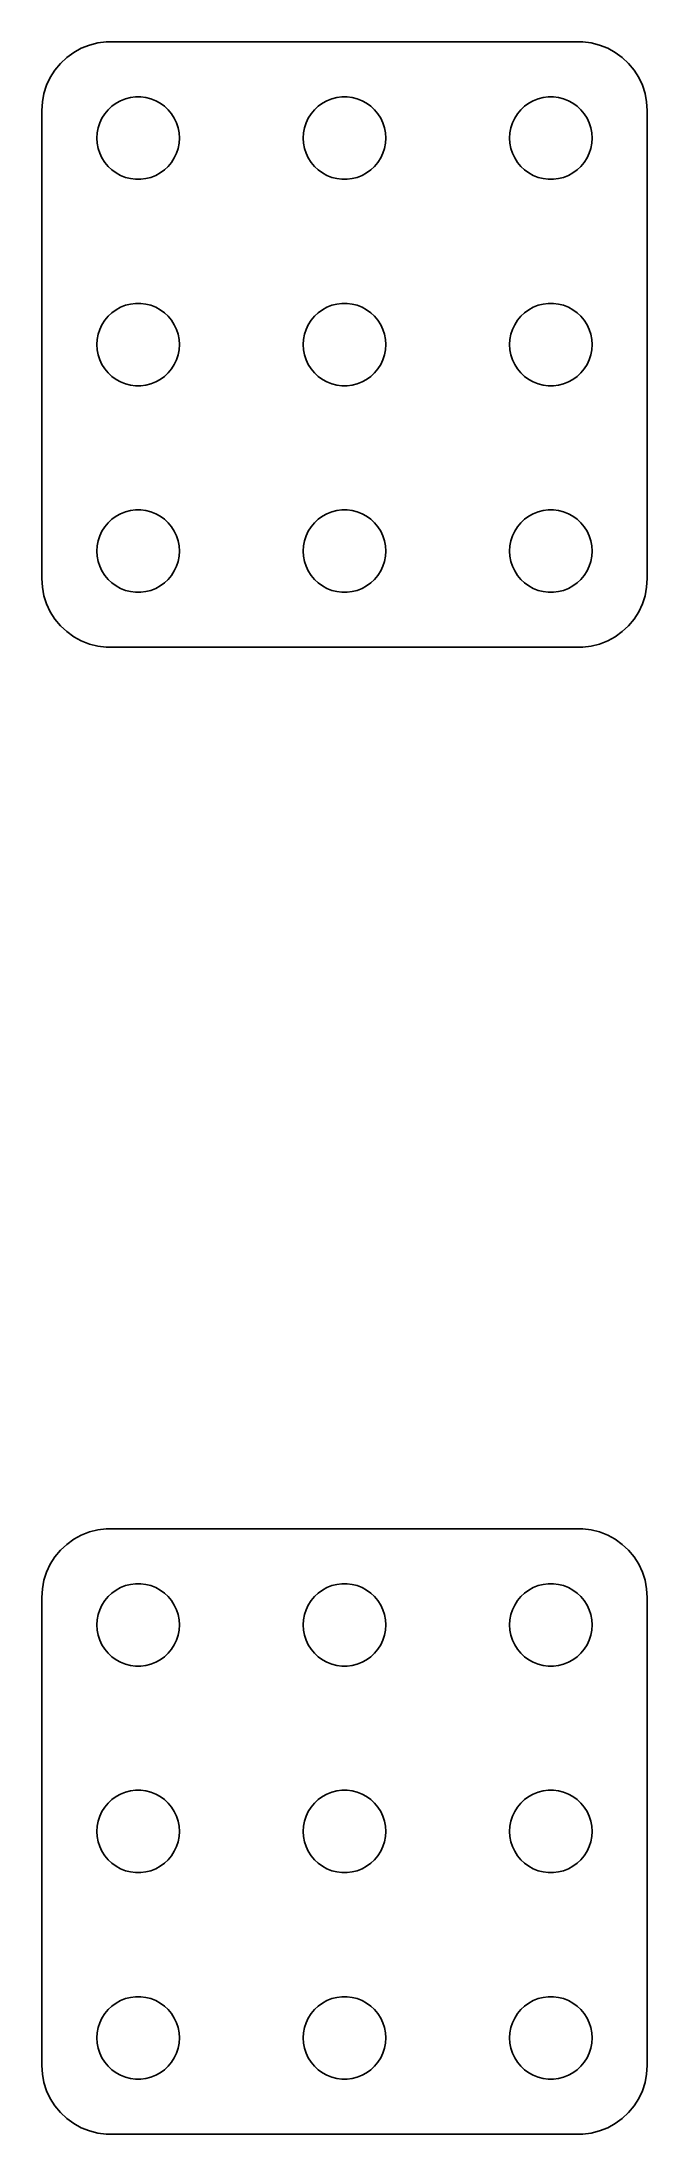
# Model space of a CAD drawing. Header units: metres. Extents: x -11 to 11, y 97 to 173.
import ezdxf

# ---------------------------------------------------------------- set-up
doc = ezdxf.new("R2010")
doc.units = ezdxf.units.M

msp = doc.modelspace()

# ---------------------------------------------------------------- linework, layer by layer
for p, q in [((-9.83955, 172.611), (-10.0936, 172.426)), ((-9.56444, 172.762), (-9.83955, 172.611)), ((-9.27254, 172.878), (-9.56444, 172.762)), ((-8.96844, 172.956), (-9.27254, 172.878)), ((-8.65697, 172.995), (-8.96844, 172.956)), ((8.65697, 172.995), (-8.65697, 172.995)), ((8.96844, 172.956), (8.65697, 172.995)), ((9.27254, 172.878), (8.96844, 172.956)), ((9.56444, 172.762), (9.27254, 172.878)), ((9.83955, 172.611), (9.56444, 172.762)), ((10.0936, 172.426), (9.83955, 172.611)), ((-10.5225, 171.969), (-10.6908, 171.704)), ((-10.3224, 172.211), (-10.5225, 171.969)), ((-10.0936, 172.426), (-10.3224, 172.211)), ((10.3224, 172.211), (10.0936, 172.426)), ((10.5225, 171.969), (10.3224, 172.211)), ((10.6908, 171.704), (10.5225, 171.969)), ((-10.9214, 171.122), (-10.9803, 170.813)), ((-10.8244, 171.42), (-10.9214, 171.122)), ((-10.6908, 171.704), (-10.8244, 171.42)), ((-7.78107, 170.973), (-7.59418, 170.997)), ((-7.59418, 170.997), (-7.40581, 170.997)), ((-7.40581, 170.997), (-7.21892, 170.973)), ((-0.281067, 170.973), (-0.094177, 170.997)), ((-0.094177, 170.997), (0.094177, 170.997)), ((0.094177, 170.997), (0.281067, 170.973)), ((7.21892, 170.973), (7.40581, 170.997)), ((7.40581, 170.997), (7.59418, 170.997)), ((7.59418, 170.997), (7.78107, 170.973)), ((10.8244, 171.42), (10.6908, 171.704)), ((10.9214, 171.122), (10.8244, 171.42)), ((10.9803, 170.813), (10.9214, 171.122)), ((-10.9803, 170.813), (-11, 170.5)), ((-11, 170.5), (-11, 153.5)), ((-8.89465, 170.052), (-8.81445, 170.223)), ((-8.81445, 170.223), (-8.71352, 170.382)), ((-8.71352, 170.382), (-8.59344, 170.527)), ((-8.59344, 170.527), (-8.45613, 170.656)), ((-8.45613, 170.656), (-8.30373, 170.766)), ((-8.30373, 170.766), (-8.13866, 170.857)), ((-8.13866, 170.857), (-7.96352, 170.927)), ((-7.96352, 170.927), (-7.78107, 170.973)), ((-7.21892, 170.973), (-7.03647, 170.927)), ((-7.03647, 170.927), (-6.86133, 170.857)), ((-6.86133, 170.857), (-6.69626, 170.766)), ((-6.69626, 170.766), (-6.54385, 170.656)), ((-6.54385, 170.656), (-6.40654, 170.527)), ((-6.40654, 170.527), (-6.28647, 170.382)), ((-6.28647, 170.382), (-6.18553, 170.223)), ((-6.18553, 170.223), (-6.10533, 170.052)), ((-1.39465, 170.052), (-1.31445, 170.223)), ((-1.31445, 170.223), (-1.21352, 170.382)), ((-1.21352, 170.382), (-1.09344, 170.527)), ((-1.09344, 170.527), (-0.956131, 170.656)), ((-0.956131, 170.656), (-0.803726, 170.766)), ((-0.803726, 170.766), (-0.638657, 170.857)), ((-0.638657, 170.857), (-0.463516, 170.927)), ((-0.463516, 170.927), (-0.281067, 170.973)), ((0.281067, 170.973), (0.463516, 170.927)), ((0.463516, 170.927), (0.638657, 170.857)), ((0.638657, 170.857), (0.803726, 170.766)), ((0.803726, 170.766), (0.956131, 170.656)), ((0.956131, 170.656), (1.09344, 170.527)), ((1.09344, 170.527), (1.21352, 170.382)), ((1.21352, 170.382), (1.31445, 170.223)), ((1.31445, 170.223), (1.39465, 170.052)), ((6.10533, 170.052), (6.18553, 170.223)), ((6.18553, 170.223), (6.28647, 170.382)), ((6.28647, 170.382), (6.40654, 170.527)), ((6.40654, 170.527), (6.54385, 170.656)), ((6.54385, 170.656), (6.69626, 170.766)), ((6.69626, 170.766), (6.86133, 170.857)), ((6.86133, 170.857), (7.03647, 170.927)), ((7.03647, 170.927), (7.21892, 170.973)), ((7.78107, 170.973), (7.96352, 170.927)), ((7.96352, 170.927), (8.13866, 170.857)), ((8.13866, 170.857), (8.30373, 170.766)), ((8.30373, 170.766), (8.45613, 170.656)), ((8.45613, 170.656), (8.59344, 170.527)), ((8.59344, 170.527), (8.71352, 170.382)), ((8.71352, 170.382), (8.81445, 170.223)), ((8.81445, 170.223), (8.89465, 170.052)), ((11, 170.5), (10.9803, 170.813)), ((11, 153.5), (11, 170.5)), ((-9, 169.5), (-8.98816, 169.688)), ((-8.98816, 169.312), (-9, 169.5)), ((-8.98816, 169.688), (-8.95287, 169.873)), ((-8.95287, 169.873), (-8.89465, 170.052)), ((-6.10533, 170.052), (-6.04712, 169.873)), ((-6.04712, 169.873), (-6.01183, 169.688)), ((-6.01183, 169.688), (-6, 169.5)), ((-6, 169.5), (-6.01183, 169.312)), ((-1.5, 169.5), (-1.48816, 169.688)), ((-1.48816, 169.312), (-1.5, 169.5)), ((-1.48816, 169.688), (-1.45287, 169.873)), ((-1.45287, 169.873), (-1.39465, 170.052)), ((1.39465, 170.052), (1.45287, 169.873)), ((1.45287, 169.873), (1.48816, 169.688)), ((1.48816, 169.688), (1.5, 169.5)), ((1.5, 169.5), (1.48816, 169.312)), ((6, 169.5), (6.01183, 169.688)), ((6.01183, 169.312), (6, 169.5)), ((6.01183, 169.688), (6.04712, 169.873)), ((6.04712, 169.873), (6.10533, 170.052)), ((8.89465, 170.052), (8.95287, 169.873)), ((8.95287, 169.873), (8.98816, 169.688)), ((8.98816, 169.688), (9, 169.5)), ((9, 169.5), (8.98816, 169.312)), ((-8.95287, 169.127), (-8.98816, 169.312)), ((-8.89465, 168.948), (-8.95287, 169.127)), ((-8.81445, 168.777), (-8.89465, 168.948)), ((-8.71352, 168.618), (-8.81445, 168.777)), ((-6.18553, 168.777), (-6.28647, 168.618)), ((-6.10533, 168.948), (-6.18553, 168.777)), ((-6.04712, 169.127), (-6.10533, 168.948)), ((-6.01183, 169.312), (-6.04712, 169.127)), ((-1.45287, 169.127), (-1.48816, 169.312)), ((-1.39465, 168.948), (-1.45287, 169.127)), ((-1.31445, 168.777), (-1.39465, 168.948)), ((-1.21352, 168.618), (-1.31445, 168.777)), ((1.31445, 168.777), (1.21352, 168.618)), ((1.39465, 168.948), (1.31445, 168.777)), ((1.45287, 169.127), (1.39465, 168.948)), ((1.48816, 169.312), (1.45287, 169.127)), ((6.04712, 169.127), (6.01183, 169.312)), ((6.10533, 168.948), (6.04712, 169.127)), ((6.18553, 168.777), (6.10533, 168.948)), ((6.28647, 168.618), (6.18553, 168.777)), ((8.81445, 168.777), (8.71352, 168.618)), ((8.89465, 168.948), (8.81445, 168.777)), ((8.95287, 169.127), (8.89465, 168.948)), ((8.98816, 169.312), (8.95287, 169.127)), ((-8.59344, 168.473), (-8.71352, 168.618)), ((-8.45613, 168.344), (-8.59344, 168.473)), ((-8.30373, 168.234), (-8.45613, 168.344)), ((-8.13866, 168.143), (-8.30373, 168.234)), ((-7.96352, 168.073), (-8.13866, 168.143)), ((-7.78107, 168.027), (-7.96352, 168.073)), ((-7.59418, 168.003), (-7.78107, 168.027)), ((-7.40581, 168.003), (-7.59418, 168.003)), ((-7.21892, 168.027), (-7.40581, 168.003)), ((-7.03647, 168.073), (-7.21892, 168.027)), ((-6.86133, 168.143), (-7.03647, 168.073)), ((-6.69626, 168.234), (-6.86133, 168.143)), ((-6.54385, 168.344), (-6.69626, 168.234)), ((-6.40654, 168.473), (-6.54385, 168.344)), ((-6.28647, 168.618), (-6.40654, 168.473)), ((-1.09344, 168.473), (-1.21352, 168.618)), ((-0.956131, 168.344), (-1.09344, 168.473)), ((-0.803726, 168.234), (-0.956131, 168.344)), ((-0.638657, 168.143), (-0.803726, 168.234)), ((-0.463516, 168.073), (-0.638657, 168.143)), ((-0.281067, 168.027), (-0.463516, 168.073)), ((-0.094177, 168.003), (-0.281067, 168.027)), ((0.094177, 168.003), (-0.094177, 168.003)), ((0.281067, 168.027), (0.094177, 168.003)), ((0.463516, 168.073), (0.281067, 168.027)), ((0.638657, 168.143), (0.463516, 168.073)), ((0.803726, 168.234), (0.638657, 168.143)), ((0.956131, 168.344), (0.803726, 168.234)), ((1.09344, 168.473), (0.956131, 168.344)), ((1.21352, 168.618), (1.09344, 168.473)), ((6.40654, 168.473), (6.28647, 168.618)), ((6.54385, 168.344), (6.40654, 168.473)), ((6.69626, 168.234), (6.54385, 168.344)), ((6.86133, 168.143), (6.69626, 168.234)), ((7.03647, 168.073), (6.86133, 168.143)), ((7.21892, 168.027), (7.03647, 168.073)), ((7.40581, 168.003), (7.21892, 168.027)), ((7.59418, 168.003), (7.40581, 168.003)), ((7.78107, 168.027), (7.59418, 168.003)), ((7.96352, 168.073), (7.78107, 168.027)), ((8.13866, 168.143), (7.96352, 168.073)), ((8.30373, 168.234), (8.13866, 168.143)), ((8.45613, 168.344), (8.30373, 168.234)), ((8.59344, 168.473), (8.45613, 168.344)), ((8.71352, 168.618), (8.59344, 168.473)), ((-8.13866, 163.357), (-7.96352, 163.427)), ((-7.96352, 163.427), (-7.78107, 163.473)), ((-7.78107, 163.473), (-7.59418, 163.497)), ((-7.59418, 163.497), (-7.40581, 163.497)), ((-7.40581, 163.497), (-7.21892, 163.473)), ((-7.21892, 163.473), (-7.03647, 163.427)), ((-7.03647, 163.427), (-6.86133, 163.357)), ((-0.638657, 163.357), (-0.463516, 163.427)), ((-0.463516, 163.427), (-0.281067, 163.473)), ((-0.281067, 163.473), (-0.094177, 163.497)), ((-0.094177, 163.497), (0.094177, 163.497)), ((0.094177, 163.497), (0.281067, 163.473)), ((0.281067, 163.473), (0.463516, 163.427)), ((0.463516, 163.427), (0.638657, 163.357)), ((6.86133, 163.357), (7.03647, 163.427)), ((7.03647, 163.427), (7.21892, 163.473)), ((7.21892, 163.473), (7.40581, 163.497)), ((7.40581, 163.497), (7.59418, 163.497)), ((7.59418, 163.497), (7.78107, 163.473)), ((7.78107, 163.473), (7.96352, 163.427)), ((7.96352, 163.427), (8.13866, 163.357)), ((-8.89465, 162.552), (-8.81445, 162.723)), ((-8.81445, 162.723), (-8.71352, 162.882)), ((-8.71352, 162.882), (-8.59344, 163.027)), ((-8.59344, 163.027), (-8.45613, 163.156)), ((-8.45613, 163.156), (-8.30373, 163.266)), ((-8.30373, 163.266), (-8.13866, 163.357)), ((-6.86133, 163.357), (-6.69626, 163.266)), ((-6.69626, 163.266), (-6.54385, 163.156)), ((-6.54385, 163.156), (-6.40654, 163.027)), ((-6.40654, 163.027), (-6.28647, 162.882)), ((-6.28647, 162.882), (-6.18553, 162.723)), ((-6.18553, 162.723), (-6.10533, 162.552)), ((-1.39465, 162.552), (-1.31445, 162.723)), ((-1.31445, 162.723), (-1.21352, 162.882)), ((-1.21352, 162.882), (-1.09344, 163.027)), ((-1.09344, 163.027), (-0.956131, 163.156)), ((-0.956131, 163.156), (-0.803726, 163.266)), ((-0.803726, 163.266), (-0.638657, 163.357)), ((0.638657, 163.357), (0.803726, 163.266)), ((0.803726, 163.266), (0.956131, 163.156)), ((0.956131, 163.156), (1.09344, 163.027)), ((1.09344, 163.027), (1.21352, 162.882)), ((1.21352, 162.882), (1.31445, 162.723)), ((1.31445, 162.723), (1.39465, 162.552)), ((6.10533, 162.552), (6.18553, 162.723)), ((6.18553, 162.723), (6.28647, 162.882)), ((6.28647, 162.882), (6.40654, 163.027)), ((6.40654, 163.027), (6.54385, 163.156)), ((6.54385, 163.156), (6.69626, 163.266)), ((6.69626, 163.266), (6.86133, 163.357)), ((8.13866, 163.357), (8.30373, 163.266)), ((8.30373, 163.266), (8.45613, 163.156)), ((8.45613, 163.156), (8.59344, 163.027)), ((8.59344, 163.027), (8.71352, 162.882)), ((8.71352, 162.882), (8.81445, 162.723)), ((8.81445, 162.723), (8.89465, 162.552)), ((-9, 162), (-8.98816, 162.188)), ((-8.98816, 161.812), (-9, 162)), ((-8.98816, 162.188), (-8.95287, 162.373)), ((-8.95287, 162.373), (-8.89465, 162.552)), ((-6.10533, 162.552), (-6.04712, 162.373)), ((-6.04712, 162.373), (-6.01183, 162.188)), ((-6.01183, 162.188), (-6, 162)), ((-6, 162), (-6.01183, 161.812)), ((-1.5, 162), (-1.48816, 162.188)), ((-1.48816, 161.812), (-1.5, 162)), ((-1.48816, 162.188), (-1.45287, 162.373)), ((-1.45287, 162.373), (-1.39465, 162.552)), ((1.39465, 162.552), (1.45287, 162.373)), ((1.45287, 162.373), (1.48816, 162.188)), ((1.48816, 162.188), (1.5, 162)), ((1.5, 162), (1.48816, 161.812)), ((6, 162), (6.01183, 162.188)), ((6.01183, 161.812), (6, 162)), ((6.01183, 162.188), (6.04712, 162.373)), ((6.04712, 162.373), (6.10533, 162.552)), ((8.89465, 162.552), (8.95287, 162.373)), ((8.95287, 162.373), (8.98816, 162.188)), ((8.98816, 162.188), (9, 162)), ((9, 162), (8.98816, 161.812)), ((-8.95287, 161.627), (-8.98816, 161.812)), ((-8.89465, 161.448), (-8.95287, 161.627)), ((-8.81445, 161.277), (-8.89465, 161.448)), ((-8.71352, 161.118), (-8.81445, 161.277)), ((-8.59344, 160.973), (-8.71352, 161.118)), ((-6.28647, 161.118), (-6.40654, 160.973)), ((-6.18553, 161.277), (-6.28647, 161.118)), ((-6.10533, 161.448), (-6.18553, 161.277)), ((-6.04712, 161.627), (-6.10533, 161.448)), ((-6.01183, 161.812), (-6.04712, 161.627)), ((-1.45287, 161.627), (-1.48816, 161.812)), ((-1.39465, 161.448), (-1.45287, 161.627)), ((-1.31445, 161.277), (-1.39465, 161.448)), ((-1.21352, 161.118), (-1.31445, 161.277)), ((-1.09344, 160.973), (-1.21352, 161.118)), ((1.21352, 161.118), (1.09344, 160.973)), ((1.31445, 161.277), (1.21352, 161.118)), ((1.39465, 161.448), (1.31445, 161.277)), ((1.45287, 161.627), (1.39465, 161.448)), ((1.48816, 161.812), (1.45287, 161.627)), ((6.04712, 161.627), (6.01183, 161.812)), ((6.10533, 161.448), (6.04712, 161.627)), ((6.18553, 161.277), (6.10533, 161.448)), ((6.28647, 161.118), (6.18553, 161.277)), ((6.40654, 160.973), (6.28647, 161.118)), ((8.71352, 161.118), (8.59344, 160.973)), ((8.81445, 161.277), (8.71352, 161.118)), ((8.89465, 161.448), (8.81445, 161.277)), ((8.95287, 161.627), (8.89465, 161.448)), ((8.98816, 161.812), (8.95287, 161.627)), ((-8.45613, 160.844), (-8.59344, 160.973)), ((-8.30373, 160.734), (-8.45613, 160.844)), ((-8.13866, 160.643), (-8.30373, 160.734)), ((-7.96352, 160.573), (-8.13866, 160.643)), ((-7.78107, 160.527), (-7.96352, 160.573)), ((-7.59418, 160.503), (-7.78107, 160.527)), ((-7.40581, 160.503), (-7.59418, 160.503)), ((-7.21892, 160.527), (-7.40581, 160.503)), ((-7.03647, 160.573), (-7.21892, 160.527)), ((-6.86133, 160.643), (-7.03647, 160.573)), ((-6.69626, 160.734), (-6.86133, 160.643)), ((-6.54385, 160.844), (-6.69626, 160.734)), ((-6.40654, 160.973), (-6.54385, 160.844)), ((-0.956131, 160.844), (-1.09344, 160.973)), ((-0.803726, 160.734), (-0.956131, 160.844)), ((-0.638657, 160.643), (-0.803726, 160.734)), ((-0.463516, 160.573), (-0.638657, 160.643)), ((-0.281067, 160.527), (-0.463516, 160.573)), ((-0.094177, 160.503), (-0.281067, 160.527)), ((0.094177, 160.503), (-0.094177, 160.503)), ((0.281067, 160.527), (0.094177, 160.503)), ((0.463516, 160.573), (0.281067, 160.527)), ((0.638657, 160.643), (0.463516, 160.573)), ((0.803726, 160.734), (0.638657, 160.643)), ((0.956131, 160.844), (0.803726, 160.734)), ((1.09344, 160.973), (0.956131, 160.844)), ((6.54385, 160.844), (6.40654, 160.973)), ((6.69626, 160.734), (6.54385, 160.844)), ((6.86133, 160.643), (6.69626, 160.734)), ((7.03647, 160.573), (6.86133, 160.643)), ((7.21892, 160.527), (7.03647, 160.573)), ((7.40581, 160.503), (7.21892, 160.527)), ((7.59418, 160.503), (7.40581, 160.503)), ((7.78107, 160.527), (7.59418, 160.503)), ((7.96352, 160.573), (7.78107, 160.527)), ((8.13866, 160.643), (7.96352, 160.573)), ((8.30373, 160.734), (8.13866, 160.643)), ((8.45613, 160.844), (8.30373, 160.734)), ((8.59344, 160.973), (8.45613, 160.844)), ((-8.30373, 155.766), (-8.13866, 155.857)), ((-8.13866, 155.857), (-7.96352, 155.927)), ((-7.96352, 155.927), (-7.78107, 155.973)), ((-7.78107, 155.973), (-7.59418, 155.997)), ((-7.59418, 155.997), (-7.40581, 155.997)), ((-7.40581, 155.997), (-7.21892, 155.973)), ((-7.21892, 155.973), (-7.03647, 155.927)), ((-7.03647, 155.927), (-6.86133, 155.857)), ((-6.86133, 155.857), (-6.69626, 155.766)), ((-0.803726, 155.766), (-0.638657, 155.857)), ((-0.638657, 155.857), (-0.463516, 155.927)), ((-0.463516, 155.927), (-0.281067, 155.973)), ((-0.281067, 155.973), (-0.094177, 155.997)), ((-0.094177, 155.997), (0.094177, 155.997)), ((0.094177, 155.997), (0.281067, 155.973)), ((0.281067, 155.973), (0.463516, 155.927)), ((0.463516, 155.927), (0.638657, 155.857)), ((0.638657, 155.857), (0.803726, 155.766)), ((6.69626, 155.766), (6.86133, 155.857)), ((6.86133, 155.857), (7.03647, 155.927)), ((7.03647, 155.927), (7.21892, 155.973)), ((7.21892, 155.973), (7.40581, 155.997)), ((7.40581, 155.997), (7.59418, 155.997)), ((7.59418, 155.997), (7.78107, 155.973)), ((7.78107, 155.973), (7.96352, 155.927)), ((7.96352, 155.927), (8.13866, 155.857)), ((8.13866, 155.857), (8.30373, 155.766)), ((-8.95287, 154.873), (-8.89465, 155.052)), ((-8.89465, 155.052), (-8.81445, 155.223)), ((-8.81445, 155.223), (-8.71352, 155.382)), ((-8.71352, 155.382), (-8.59344, 155.527)), ((-8.59344, 155.527), (-8.45613, 155.656)), ((-8.45613, 155.656), (-8.30373, 155.766)), ((-6.69626, 155.766), (-6.54385, 155.656)), ((-6.54385, 155.656), (-6.40654, 155.527)), ((-6.40654, 155.527), (-6.28647, 155.382)), ((-6.28647, 155.382), (-6.18553, 155.223)), ((-6.18553, 155.223), (-6.10533, 155.052)), ((-6.10533, 155.052), (-6.04712, 154.873)), ((-1.45287, 154.873), (-1.39465, 155.052)), ((-1.39465, 155.052), (-1.31445, 155.223)), ((-1.31445, 155.223), (-1.21352, 155.382)), ((-1.21352, 155.382), (-1.09344, 155.527)), ((-1.09344, 155.527), (-0.956131, 155.656)), ((-0.956131, 155.656), (-0.803726, 155.766)), ((0.803726, 155.766), (0.956131, 155.656)), ((0.956131, 155.656), (1.09344, 155.527)), ((1.09344, 155.527), (1.21352, 155.382)), ((1.21352, 155.382), (1.31445, 155.223)), ((1.31445, 155.223), (1.39465, 155.052)), ((1.39465, 155.052), (1.45287, 154.873)), ((6.04712, 154.873), (6.10533, 155.052)), ((6.10533, 155.052), (6.18553, 155.223)), ((6.18553, 155.223), (6.28647, 155.382)), ((6.28647, 155.382), (6.40654, 155.527)), ((6.40654, 155.527), (6.54385, 155.656)), ((6.54385, 155.656), (6.69626, 155.766)), ((8.30373, 155.766), (8.45613, 155.656)), ((8.45613, 155.656), (8.59344, 155.527)), ((8.59344, 155.527), (8.71352, 155.382)), ((8.71352, 155.382), (8.81445, 155.223)), ((8.81445, 155.223), (8.89465, 155.052)), ((8.89465, 155.052), (8.95287, 154.873)), ((-9, 154.5), (-8.98816, 154.688)), ((-8.98816, 154.312), (-9, 154.5)), ((-8.98816, 154.688), (-8.95287, 154.873)), ((-8.95287, 154.127), (-8.98816, 154.312)), ((-6.04712, 154.873), (-6.01183, 154.688)), ((-6.01183, 154.312), (-6.04712, 154.127)), ((-6.01183, 154.688), (-6, 154.5)), ((-6, 154.5), (-6.01183, 154.312)), ((-1.5, 154.5), (-1.48816, 154.688)), ((-1.48816, 154.312), (-1.5, 154.5)), ((-1.48816, 154.688), (-1.45287, 154.873)), ((-1.45287, 154.127), (-1.48816, 154.312)), ((1.45287, 154.873), (1.48816, 154.688)), ((1.48816, 154.312), (1.45287, 154.127)), ((1.48816, 154.688), (1.5, 154.5)), ((1.5, 154.5), (1.48816, 154.312)), ((6, 154.5), (6.01183, 154.688)), ((6.01183, 154.312), (6, 154.5)), ((6.01183, 154.688), (6.04712, 154.873)), ((6.04712, 154.127), (6.01183, 154.312)), ((8.95287, 154.873), (8.98816, 154.688)), ((8.98816, 154.312), (8.95287, 154.127)), ((8.98816, 154.688), (9, 154.5)), ((9, 154.5), (8.98816, 154.312)), ((-8.89465, 153.948), (-8.95287, 154.127)), ((-8.81445, 153.777), (-8.89465, 153.948)), ((-8.71352, 153.618), (-8.81445, 153.777)), ((-8.59344, 153.473), (-8.71352, 153.618)), ((-6.28647, 153.618), (-6.40654, 153.473)), ((-6.18553, 153.777), (-6.28647, 153.618)), ((-6.10533, 153.948), (-6.18553, 153.777)), ((-6.04712, 154.127), (-6.10533, 153.948)), ((-1.39465, 153.948), (-1.45287, 154.127)), ((-1.31445, 153.777), (-1.39465, 153.948)), ((-1.21352, 153.618), (-1.31445, 153.777)), ((-1.09344, 153.473), (-1.21352, 153.618)), ((1.21352, 153.618), (1.09344, 153.473)), ((1.31445, 153.777), (1.21352, 153.618)), ((1.39465, 153.948), (1.31445, 153.777)), ((1.45287, 154.127), (1.39465, 153.948)), ((6.10533, 153.948), (6.04712, 154.127)), ((6.18553, 153.777), (6.10533, 153.948)), ((6.28647, 153.618), (6.18553, 153.777)), ((6.40654, 153.473), (6.28647, 153.618)), ((8.71352, 153.618), (8.59344, 153.473)), ((8.81445, 153.777), (8.71352, 153.618)), ((8.89465, 153.948), (8.81445, 153.777)), ((8.95287, 154.127), (8.89465, 153.948)), ((-11, 153.5), (-10.9803, 153.187)), ((-10.9803, 153.187), (-10.9214, 152.878)), ((-10.9214, 152.878), (-10.8244, 152.58)), ((-8.45613, 153.344), (-8.59344, 153.473)), ((-8.30373, 153.234), (-8.45613, 153.344)), ((-8.13866, 153.143), (-8.30373, 153.234)), ((-7.96352, 153.073), (-8.13866, 153.143)), ((-7.78107, 153.027), (-7.96352, 153.073)), ((-7.59418, 153.003), (-7.78107, 153.027)), ((-7.40581, 153.003), (-7.59418, 153.003)), ((-7.21892, 153.027), (-7.40581, 153.003)), ((-7.03647, 153.073), (-7.21892, 153.027)), ((-6.86133, 153.143), (-7.03647, 153.073)), ((-6.69626, 153.234), (-6.86133, 153.143)), ((-6.54385, 153.344), (-6.69626, 153.234)), ((-6.40654, 153.473), (-6.54385, 153.344)), ((-0.956131, 153.344), (-1.09344, 153.473)), ((-0.803726, 153.234), (-0.956131, 153.344)), ((-0.638657, 153.143), (-0.803726, 153.234)), ((-0.463516, 153.073), (-0.638657, 153.143)), ((-0.281067, 153.027), (-0.463516, 153.073)), ((-0.094177, 153.003), (-0.281067, 153.027)), ((0.094177, 153.003), (-0.094177, 153.003)), ((0.281067, 153.027), (0.094177, 153.003)), ((0.463516, 153.073), (0.281067, 153.027)), ((0.638657, 153.143), (0.463516, 153.073)), ((0.803726, 153.234), (0.638657, 153.143)), ((0.956131, 153.344), (0.803726, 153.234)), ((1.09344, 153.473), (0.956131, 153.344)), ((6.54385, 153.344), (6.40654, 153.473)), ((6.69626, 153.234), (6.54385, 153.344)), ((6.86133, 153.143), (6.69626, 153.234)), ((7.03647, 153.073), (6.86133, 153.143)), ((7.21892, 153.027), (7.03647, 153.073)), ((7.40581, 153.003), (7.21892, 153.027)), ((7.59418, 153.003), (7.40581, 153.003)), ((7.78107, 153.027), (7.59418, 153.003)), ((7.96352, 153.073), (7.78107, 153.027)), ((8.13866, 153.143), (7.96352, 153.073)), ((8.30373, 153.234), (8.13866, 153.143)), ((8.45613, 153.344), (8.30373, 153.234)), ((8.59344, 153.473), (8.45613, 153.344)), ((10.8244, 152.58), (10.9214, 152.878)), ((10.9214, 152.878), (10.9803, 153.187)), ((10.9803, 153.187), (11, 153.5)), ((-10.8244, 152.58), (-10.6908, 152.296)), ((-10.6908, 152.296), (-10.5225, 152.031)), ((-10.5225, 152.031), (-10.3224, 151.789)), ((10.3224, 151.789), (10.5225, 152.031)), ((10.5225, 152.031), (10.6908, 152.296)), ((10.6908, 152.296), (10.8244, 152.58)), ((-10.3224, 151.789), (-10.0936, 151.574)), ((-10.0936, 151.574), (-9.83955, 151.389)), ((-9.83955, 151.389), (-9.56444, 151.238)), ((-9.56444, 151.238), (-9.27254, 151.122)), ((9.27254, 151.122), (9.56444, 151.238)), ((9.56444, 151.238), (9.83955, 151.389)), ((9.83955, 151.389), (10.0936, 151.574)), ((10.0936, 151.574), (10.3224, 151.789)), ((-9.27254, 151.122), (-8.96844, 151.044)), ((-8.96844, 151.044), (-8.65697, 151.005)), ((-8.65697, 151.005), (8.65697, 151.005)), ((8.65697, 151.005), (8.96844, 151.044)), ((8.96844, 151.044), (9.27254, 151.122)), ((-9.83955, 118.611), (-10.0936, 118.426)), ((-9.56444, 118.762), (-9.83955, 118.611)), ((-9.27254, 118.878), (-9.56444, 118.762)), ((-8.96844, 118.956), (-9.27254, 118.878)), ((-8.65697, 118.995), (-8.96844, 118.956)), ((8.65697, 118.995), (-8.65697, 118.995)), ((8.96844, 118.956), (8.65697, 118.995)), ((9.27254, 118.878), (8.96844, 118.956)), ((9.56444, 118.762), (9.27254, 118.878)), ((9.83955, 118.611), (9.56444, 118.762)), ((10.0936, 118.426), (9.83955, 118.611)), ((-10.5225, 117.969), (-10.6908, 117.704)), ((-10.3224, 118.211), (-10.5225, 117.969)), ((-10.0936, 118.426), (-10.3224, 118.211)), ((10.3224, 118.211), (10.0936, 118.426)), ((10.5225, 117.969), (10.3224, 118.211)), ((10.6908, 117.704), (10.5225, 117.969)), ((-10.9214, 117.122), (-10.9803, 116.813)), ((-10.8244, 117.42), (-10.9214, 117.122)), ((-10.6908, 117.704), (-10.8244, 117.42)), ((10.8244, 117.42), (10.6908, 117.704)), ((10.9214, 117.122), (10.8244, 117.42)), ((10.9803, 116.813), (10.9214, 117.122)), ((-10.9803, 116.813), (-11, 116.5)), ((-11, 116.5), (-11, 99.5)), ((-8.81445, 116.223), (-8.71352, 116.382)), ((-8.71352, 116.382), (-8.59344, 116.527)), ((-8.59344, 116.527), (-8.45613, 116.656)), ((-8.45613, 116.656), (-8.30373, 116.766)), ((-8.30373, 116.766), (-8.13866, 116.857)), ((-8.13866, 116.857), (-7.96352, 116.927)), ((-7.96352, 116.927), (-7.78107, 116.973)), ((-7.78107, 116.973), (-7.59418, 116.997)), ((-7.59418, 116.997), (-7.40581, 116.997)), ((-7.40581, 116.997), (-7.21892, 116.973)), ((-7.21892, 116.973), (-7.03647, 116.927)), ((-7.03647, 116.927), (-6.86133, 116.857)), ((-6.86133, 116.857), (-6.69626, 116.766)), ((-6.69626, 116.766), (-6.54385, 116.656)), ((-6.54385, 116.656), (-6.40654, 116.527)), ((-6.40654, 116.527), (-6.28647, 116.382)), ((-6.28647, 116.382), (-6.18553, 116.223)), ((-1.31445, 116.223), (-1.21352, 116.382)), ((-1.21352, 116.382), (-1.09344, 116.527)), ((-1.09344, 116.527), (-0.956131, 116.656)), ((-0.956131, 116.656), (-0.803726, 116.766)), ((-0.803726, 116.766), (-0.638657, 116.857)), ((-0.638657, 116.857), (-0.463516, 116.927)), ((-0.463516, 116.927), (-0.281067, 116.973)), ((-0.281067, 116.973), (-0.094177, 116.997)), ((-0.094177, 116.997), (0.094177, 116.997)), ((0.094177, 116.997), (0.281067, 116.973)), ((0.281067, 116.973), (0.463516, 116.927)), ((0.463516, 116.927), (0.638657, 116.857)), ((0.638657, 116.857), (0.803726, 116.766)), ((0.803726, 116.766), (0.956131, 116.656)), ((0.956131, 116.656), (1.09344, 116.527)), ((1.09344, 116.527), (1.21352, 116.382)), ((1.21352, 116.382), (1.31445, 116.223)), ((6.18553, 116.223), (6.28647, 116.382)), ((6.28647, 116.382), (6.40654, 116.527)), ((6.40654, 116.527), (6.54385, 116.656)), ((6.54385, 116.656), (6.69626, 116.766)), ((6.69626, 116.766), (6.86133, 116.857)), ((6.86133, 116.857), (7.03647, 116.927)), ((7.03647, 116.927), (7.21892, 116.973)), ((7.21892, 116.973), (7.40581, 116.997)), ((7.40581, 116.997), (7.59418, 116.997)), ((7.59418, 116.997), (7.78107, 116.973)), ((7.78107, 116.973), (7.96352, 116.927)), ((7.96352, 116.927), (8.13866, 116.857)), ((8.13866, 116.857), (8.30373, 116.766)), ((8.30373, 116.766), (8.45613, 116.656)), ((8.45613, 116.656), (8.59344, 116.527)), ((8.59344, 116.527), (8.71352, 116.382)), ((8.71352, 116.382), (8.81445, 116.223)), ((11, 116.5), (10.9803, 116.813)), ((11, 99.5), (11, 116.5)), ((-9, 115.5), (-8.98816, 115.688)), ((-8.98816, 115.688), (-8.95287, 115.873)), ((-8.95287, 115.873), (-8.89465, 116.052)), ((-8.89465, 116.052), (-8.81445, 116.223)), ((-6.18553, 116.223), (-6.10533, 116.052)), ((-6.10533, 116.052), (-6.04712, 115.873)), ((-6.04712, 115.873), (-6.01183, 115.688)), ((-6.01183, 115.688), (-6, 115.5)), ((-1.5, 115.5), (-1.48816, 115.688)), ((-1.48816, 115.688), (-1.45287, 115.873)), ((-1.45287, 115.873), (-1.39465, 116.052)), ((-1.39465, 116.052), (-1.31445, 116.223)), ((1.31445, 116.223), (1.39465, 116.052)), ((1.39465, 116.052), (1.45287, 115.873)), ((1.45287, 115.873), (1.48816, 115.688)), ((1.48816, 115.688), (1.5, 115.5)), ((6, 115.5), (6.01183, 115.688)), ((6.01183, 115.688), (6.04712, 115.873)), ((6.04712, 115.873), (6.10533, 116.052)), ((6.10533, 116.052), (6.18553, 116.223)), ((8.81445, 116.223), (8.89465, 116.052)), ((8.89465, 116.052), (8.95287, 115.873)), ((8.95287, 115.873), (8.98816, 115.688)), ((8.98816, 115.688), (9, 115.5)), ((-8.98816, 115.312), (-9, 115.5)), ((-8.95287, 115.127), (-8.98816, 115.312)), ((-8.89465, 114.948), (-8.95287, 115.127)), ((-8.81445, 114.777), (-8.89465, 114.948)), ((-8.71352, 114.618), (-8.81445, 114.777)), ((-6.18553, 114.777), (-6.28647, 114.618)), ((-6.10533, 114.948), (-6.18553, 114.777)), ((-6.04712, 115.127), (-6.10533, 114.948)), ((-6.01183, 115.312), (-6.04712, 115.127)), ((-6, 115.5), (-6.01183, 115.312)), ((-1.48816, 115.312), (-1.5, 115.5)), ((-1.45287, 115.127), (-1.48816, 115.312)), ((-1.39465, 114.948), (-1.45287, 115.127)), ((-1.31445, 114.777), (-1.39465, 114.948)), ((-1.21352, 114.618), (-1.31445, 114.777)), ((1.31445, 114.777), (1.21352, 114.618)), ((1.39465, 114.948), (1.31445, 114.777)), ((1.45287, 115.127), (1.39465, 114.948)), ((1.48816, 115.312), (1.45287, 115.127)), ((1.5, 115.5), (1.48816, 115.312)), ((6.01183, 115.312), (6, 115.5)), ((6.04712, 115.127), (6.01183, 115.312)), ((6.10533, 114.948), (6.04712, 115.127)), ((6.18553, 114.777), (6.10533, 114.948)), ((6.28647, 114.618), (6.18553, 114.777)), ((8.81445, 114.777), (8.71352, 114.618)), ((8.89465, 114.948), (8.81445, 114.777)), ((8.95287, 115.127), (8.89465, 114.948)), ((8.98816, 115.312), (8.95287, 115.127)), ((9, 115.5), (8.98816, 115.312)), ((-8.59344, 114.473), (-8.71352, 114.618)), ((-8.45613, 114.344), (-8.59344, 114.473)), ((-8.30373, 114.234), (-8.45613, 114.344)), ((-8.13866, 114.143), (-8.30373, 114.234)), ((-7.96352, 114.073), (-8.13866, 114.143)), ((-7.78107, 114.027), (-7.96352, 114.073)), ((-7.59418, 114.003), (-7.78107, 114.027)), ((-7.40581, 114.003), (-7.59418, 114.003)), ((-7.21892, 114.027), (-7.40581, 114.003)), ((-7.03647, 114.073), (-7.21892, 114.027)), ((-6.86133, 114.143), (-7.03647, 114.073)), ((-6.69626, 114.234), (-6.86133, 114.143)), ((-6.54385, 114.344), (-6.69626, 114.234)), ((-6.40654, 114.473), (-6.54385, 114.344)), ((-6.28647, 114.618), (-6.40654, 114.473)), ((-1.09344, 114.473), (-1.21352, 114.618)), ((-0.956131, 114.344), (-1.09344, 114.473)), ((-0.803726, 114.234), (-0.956131, 114.344)), ((-0.638657, 114.143), (-0.803726, 114.234)), ((-0.463516, 114.073), (-0.638657, 114.143)), ((-0.281067, 114.027), (-0.463516, 114.073)), ((-0.094177, 114.003), (-0.281067, 114.027)), ((0.094177, 114.003), (-0.094177, 114.003)), ((0.281067, 114.027), (0.094177, 114.003)), ((0.463516, 114.073), (0.281067, 114.027)), ((0.638657, 114.143), (0.463516, 114.073)), ((0.803726, 114.234), (0.638657, 114.143)), ((0.956131, 114.344), (0.803726, 114.234)), ((1.09344, 114.473), (0.956131, 114.344)), ((1.21352, 114.618), (1.09344, 114.473)), ((6.40654, 114.473), (6.28647, 114.618)), ((6.54385, 114.344), (6.40654, 114.473)), ((6.69626, 114.234), (6.54385, 114.344)), ((6.86133, 114.143), (6.69626, 114.234)), ((7.03647, 114.073), (6.86133, 114.143)), ((7.21892, 114.027), (7.03647, 114.073)), ((7.40581, 114.003), (7.21892, 114.027)), ((7.59418, 114.003), (7.40581, 114.003)), ((7.78107, 114.027), (7.59418, 114.003)), ((7.96352, 114.073), (7.78107, 114.027)), ((8.13866, 114.143), (7.96352, 114.073)), ((8.30373, 114.234), (8.13866, 114.143)), ((8.45613, 114.344), (8.30373, 114.234)), ((8.59344, 114.473), (8.45613, 114.344)), ((8.71352, 114.618), (8.59344, 114.473)), ((-8.13866, 109.357), (-7.96352, 109.427)), ((-7.96352, 109.427), (-7.78107, 109.473)), ((-7.78107, 109.473), (-7.59418, 109.497)), ((-7.59418, 109.497), (-7.40581, 109.497)), ((-7.40581, 109.497), (-7.21892, 109.473)), ((-7.21892, 109.473), (-7.03647, 109.427)), ((-7.03647, 109.427), (-6.86133, 109.357)), ((-0.638657, 109.357), (-0.463516, 109.427)), ((-0.463516, 109.427), (-0.281067, 109.473)), ((-0.281067, 109.473), (-0.094177, 109.497)), ((-0.094177, 109.497), (0.094177, 109.497)), ((0.094177, 109.497), (0.281067, 109.473)), ((0.281067, 109.473), (0.463516, 109.427)), ((0.463516, 109.427), (0.638657, 109.357)), ((6.86133, 109.357), (7.03647, 109.427)), ((7.03647, 109.427), (7.21892, 109.473)), ((7.21892, 109.473), (7.40581, 109.497)), ((7.40581, 109.497), (7.59418, 109.497)), ((7.59418, 109.497), (7.78107, 109.473)), ((7.78107, 109.473), (7.96352, 109.427)), ((7.96352, 109.427), (8.13866, 109.357)), ((-8.89465, 108.552), (-8.81445, 108.723)), ((-8.81445, 108.723), (-8.71352, 108.882)), ((-8.71352, 108.882), (-8.59344, 109.027)), ((-8.59344, 109.027), (-8.45613, 109.156)), ((-8.45613, 109.156), (-8.30373, 109.266)), ((-8.30373, 109.266), (-8.13866, 109.357)), ((-6.86133, 109.357), (-6.69626, 109.266)), ((-6.69626, 109.266), (-6.54385, 109.156)), ((-6.54385, 109.156), (-6.40654, 109.027)), ((-6.40654, 109.027), (-6.28647, 108.882)), ((-6.28647, 108.882), (-6.18553, 108.723)), ((-6.18553, 108.723), (-6.10533, 108.552)), ((-1.39465, 108.552), (-1.31445, 108.723)), ((-1.31445, 108.723), (-1.21352, 108.882)), ((-1.21352, 108.882), (-1.09344, 109.027)), ((-1.09344, 109.027), (-0.956131, 109.156)), ((-0.956131, 109.156), (-0.803726, 109.266)), ((-0.803726, 109.266), (-0.638657, 109.357)), ((0.638657, 109.357), (0.803726, 109.266)), ((0.803726, 109.266), (0.956131, 109.156)), ((0.956131, 109.156), (1.09344, 109.027)), ((1.09344, 109.027), (1.21352, 108.882)), ((1.21352, 108.882), (1.31445, 108.723)), ((1.31445, 108.723), (1.39465, 108.552)), ((6.10533, 108.552), (6.18553, 108.723)), ((6.18553, 108.723), (6.28647, 108.882)), ((6.28647, 108.882), (6.40654, 109.027)), ((6.40654, 109.027), (6.54385, 109.156)), ((6.54385, 109.156), (6.69626, 109.266)), ((6.69626, 109.266), (6.86133, 109.357)), ((8.13866, 109.357), (8.30373, 109.266)), ((8.30373, 109.266), (8.45613, 109.156)), ((8.45613, 109.156), (8.59344, 109.027)), ((8.59344, 109.027), (8.71352, 108.882)), ((8.71352, 108.882), (8.81445, 108.723)), ((8.81445, 108.723), (8.89465, 108.552)), ((-9, 108), (-8.98816, 108.188)), ((-8.98816, 107.812), (-9, 108)), ((-8.98816, 108.188), (-8.95287, 108.373)), ((-8.95287, 108.373), (-8.89465, 108.552)), ((-6.10533, 108.552), (-6.04712, 108.373)), ((-6.04712, 108.373), (-6.01183, 108.188)), ((-6.01183, 108.188), (-6, 108)), ((-6, 108), (-6.01183, 107.812)), ((-1.5, 108), (-1.48816, 108.188)), ((-1.48816, 107.812), (-1.5, 108)), ((-1.48816, 108.188), (-1.45287, 108.373)), ((-1.45287, 108.373), (-1.39465, 108.552)), ((1.39465, 108.552), (1.45287, 108.373)), ((1.45287, 108.373), (1.48816, 108.188)), ((1.48816, 108.188), (1.5, 108)), ((1.5, 108), (1.48816, 107.812)), ((6, 108), (6.01183, 108.188)), ((6.01183, 107.812), (6, 108)), ((6.01183, 108.188), (6.04712, 108.373)), ((6.04712, 108.373), (6.10533, 108.552)), ((8.89465, 108.552), (8.95287, 108.373)), ((8.95287, 108.373), (8.98816, 108.188)), ((8.98816, 108.188), (9, 108)), ((9, 108), (8.98816, 107.812)), ((-8.95287, 107.627), (-8.98816, 107.812)), ((-8.89465, 107.448), (-8.95287, 107.627)), ((-8.81445, 107.277), (-8.89465, 107.448)), ((-8.71352, 107.118), (-8.81445, 107.277)), ((-6.18553, 107.277), (-6.28647, 107.118)), ((-6.10533, 107.448), (-6.18553, 107.277)), ((-6.04712, 107.627), (-6.10533, 107.448)), ((-6.01183, 107.812), (-6.04712, 107.627)), ((-1.45287, 107.627), (-1.48816, 107.812)), ((-1.39465, 107.448), (-1.45287, 107.627)), ((-1.31445, 107.277), (-1.39465, 107.448)), ((-1.21352, 107.118), (-1.31445, 107.277)), ((1.31445, 107.277), (1.21352, 107.118)), ((1.39465, 107.448), (1.31445, 107.277)), ((1.45287, 107.627), (1.39465, 107.448)), ((1.48816, 107.812), (1.45287, 107.627)), ((6.04712, 107.627), (6.01183, 107.812)), ((6.10533, 107.448), (6.04712, 107.627)), ((6.18553, 107.277), (6.10533, 107.448)), ((6.28647, 107.118), (6.18553, 107.277)), ((8.81445, 107.277), (8.71352, 107.118)), ((8.89465, 107.448), (8.81445, 107.277)), ((8.95287, 107.627), (8.89465, 107.448)), ((8.98816, 107.812), (8.95287, 107.627)), ((-8.59344, 106.973), (-8.71352, 107.118)), ((-8.45613, 106.844), (-8.59344, 106.973)), ((-8.30373, 106.734), (-8.45613, 106.844)), ((-8.13866, 106.643), (-8.30373, 106.734)), ((-7.96352, 106.573), (-8.13866, 106.643)), ((-7.78107, 106.527), (-7.96352, 106.573)), ((-7.59418, 106.503), (-7.78107, 106.527)), ((-7.40581, 106.503), (-7.59418, 106.503)), ((-7.21892, 106.527), (-7.40581, 106.503)), ((-7.03647, 106.573), (-7.21892, 106.527)), ((-6.86133, 106.643), (-7.03647, 106.573)), ((-6.69626, 106.734), (-6.86133, 106.643)), ((-6.54385, 106.844), (-6.69626, 106.734)), ((-6.40654, 106.973), (-6.54385, 106.844)), ((-6.28647, 107.118), (-6.40654, 106.973)), ((-1.09344, 106.973), (-1.21352, 107.118)), ((-0.956131, 106.844), (-1.09344, 106.973)), ((-0.803726, 106.734), (-0.956131, 106.844)), ((-0.638657, 106.643), (-0.803726, 106.734)), ((-0.463516, 106.573), (-0.638657, 106.643)), ((-0.281067, 106.527), (-0.463516, 106.573)), ((-0.094177, 106.503), (-0.281067, 106.527)), ((0.094177, 106.503), (-0.094177, 106.503)), ((0.281067, 106.527), (0.094177, 106.503)), ((0.463516, 106.573), (0.281067, 106.527)), ((0.638657, 106.643), (0.463516, 106.573)), ((0.803726, 106.734), (0.638657, 106.643)), ((0.956131, 106.844), (0.803726, 106.734)), ((1.09344, 106.973), (0.956131, 106.844)), ((1.21352, 107.118), (1.09344, 106.973)), ((6.40654, 106.973), (6.28647, 107.118)), ((6.54385, 106.844), (6.40654, 106.973)), ((6.69626, 106.734), (6.54385, 106.844)), ((6.86133, 106.643), (6.69626, 106.734)), ((7.03647, 106.573), (6.86133, 106.643)), ((7.21892, 106.527), (7.03647, 106.573)), ((7.40581, 106.503), (7.21892, 106.527)), ((7.59418, 106.503), (7.40581, 106.503)), ((7.78107, 106.527), (7.59418, 106.503)), ((7.96352, 106.573), (7.78107, 106.527)), ((8.13866, 106.643), (7.96352, 106.573)), ((8.30373, 106.734), (8.13866, 106.643)), ((8.45613, 106.844), (8.30373, 106.734)), ((8.59344, 106.973), (8.45613, 106.844)), ((8.71352, 107.118), (8.59344, 106.973)), ((-8.30373, 101.766), (-8.13866, 101.857)), ((-8.13866, 101.857), (-7.96352, 101.927)), ((-7.96352, 101.927), (-7.78107, 101.973)), ((-7.78107, 101.973), (-7.59418, 101.997)), ((-7.59418, 101.997), (-7.40581, 101.997)), ((-7.40581, 101.997), (-7.21892, 101.973)), ((-7.21892, 101.973), (-7.03647, 101.927)), ((-7.03647, 101.927), (-6.86133, 101.857)), ((-6.86133, 101.857), (-6.69626, 101.766)), ((-0.803726, 101.766), (-0.638657, 101.857)), ((-0.638657, 101.857), (-0.463516, 101.927)), ((-0.463516, 101.927), (-0.281067, 101.973)), ((-0.281067, 101.973), (-0.094177, 101.997)), ((-0.094177, 101.997), (0.094177, 101.997)), ((0.094177, 101.997), (0.281067, 101.973)), ((0.281067, 101.973), (0.463516, 101.927)), ((0.463516, 101.927), (0.638657, 101.857)), ((0.638657, 101.857), (0.803726, 101.766)), ((6.69626, 101.766), (6.86133, 101.857)), ((6.86133, 101.857), (7.03647, 101.927)), ((7.03647, 101.927), (7.21892, 101.973)), ((7.21892, 101.973), (7.40581, 101.997)), ((7.40581, 101.997), (7.59418, 101.997)), ((7.59418, 101.997), (7.78107, 101.973)), ((7.78107, 101.973), (7.96352, 101.927)), ((7.96352, 101.927), (8.13866, 101.857)), ((8.13866, 101.857), (8.30373, 101.766)), ((-8.89465, 101.052), (-8.81445, 101.223)), ((-8.81445, 101.223), (-8.71352, 101.382)), ((-8.71352, 101.382), (-8.59344, 101.527)), ((-8.59344, 101.527), (-8.45613, 101.656)), ((-8.45613, 101.656), (-8.30373, 101.766)), ((-6.69626, 101.766), (-6.54385, 101.656)), ((-6.54385, 101.656), (-6.40654, 101.527)), ((-6.40654, 101.527), (-6.28647, 101.382)), ((-6.28647, 101.382), (-6.18553, 101.223)), ((-6.18553, 101.223), (-6.10533, 101.052)), ((-1.39465, 101.052), (-1.31445, 101.223)), ((-1.31445, 101.223), (-1.21352, 101.382)), ((-1.21352, 101.382), (-1.09344, 101.527)), ((-1.09344, 101.527), (-0.956131, 101.656)), ((-0.956131, 101.656), (-0.803726, 101.766)), ((0.803726, 101.766), (0.956131, 101.656)), ((0.956131, 101.656), (1.09344, 101.527)), ((1.09344, 101.527), (1.21352, 101.382)), ((1.21352, 101.382), (1.31445, 101.223)), ((1.31445, 101.223), (1.39465, 101.052)), ((6.10533, 101.052), (6.18553, 101.223)), ((6.18553, 101.223), (6.28647, 101.382)), ((6.28647, 101.382), (6.40654, 101.527)), ((6.40654, 101.527), (6.54385, 101.656)), ((6.54385, 101.656), (6.69626, 101.766)), ((8.30373, 101.766), (8.45613, 101.656)), ((8.45613, 101.656), (8.59344, 101.527)), ((8.59344, 101.527), (8.71352, 101.382)), ((8.71352, 101.382), (8.81445, 101.223)), ((8.81445, 101.223), (8.89465, 101.052)), ((-9, 100.5), (-8.98816, 100.688)), ((-8.98816, 100.312), (-9, 100.5)), ((-8.98816, 100.688), (-8.95287, 100.873)), ((-8.95287, 100.127), (-8.98816, 100.312)), ((-8.95287, 100.873), (-8.89465, 101.052)), ((-6.10533, 101.052), (-6.04712, 100.873)), ((-6.04712, 100.873), (-6.01183, 100.688)), ((-6.01183, 100.312), (-6.04712, 100.127)), ((-6.01183, 100.688), (-6, 100.5)), ((-6, 100.5), (-6.01183, 100.312)), ((-1.5, 100.5), (-1.48816, 100.688)), ((-1.48816, 100.312), (-1.5, 100.5)), ((-1.48816, 100.688), (-1.45287, 100.873)), ((-1.45287, 100.127), (-1.48816, 100.312)), ((-1.45287, 100.873), (-1.39465, 101.052)), ((1.39465, 101.052), (1.45287, 100.873)), ((1.45287, 100.873), (1.48816, 100.688)), ((1.48816, 100.312), (1.45287, 100.127)), ((1.48816, 100.688), (1.5, 100.5)), ((1.5, 100.5), (1.48816, 100.312)), ((6, 100.5), (6.01183, 100.688)), ((6.01183, 100.312), (6, 100.5)), ((6.01183, 100.688), (6.04712, 100.873)), ((6.04712, 100.127), (6.01183, 100.312)), ((6.04712, 100.873), (6.10533, 101.052)), ((8.89465, 101.052), (8.95287, 100.873)), ((8.95287, 100.873), (8.98816, 100.688)), ((8.98816, 100.312), (8.95287, 100.127)), ((8.98816, 100.688), (9, 100.5)), ((9, 100.5), (8.98816, 100.312)), ((-8.89465, 99.9478), (-8.95287, 100.127)), ((-8.81445, 99.7774), (-8.89465, 99.9478)), ((-8.71352, 99.6183), (-8.81445, 99.7774)), ((-8.59344, 99.4732), (-8.71352, 99.6183)), ((-6.28647, 99.6183), (-6.40654, 99.4732)), ((-6.18553, 99.7774), (-6.28647, 99.6183)), ((-6.10533, 99.9478), (-6.18553, 99.7774)), ((-6.04712, 100.127), (-6.10533, 99.9478)), ((-1.39465, 99.9478), (-1.45287, 100.127)), ((-1.31445, 99.7774), (-1.39465, 99.9478)), ((-1.21352, 99.6183), (-1.31445, 99.7774)), ((-1.09344, 99.4732), (-1.21352, 99.6183)), ((1.21352, 99.6183), (1.09344, 99.4732)), ((1.31445, 99.7774), (1.21352, 99.6183)), ((1.39465, 99.9478), (1.31445, 99.7774)), ((1.45287, 100.127), (1.39465, 99.9478)), ((6.10533, 99.9478), (6.04712, 100.127)), ((6.18553, 99.7774), (6.10533, 99.9478)), ((6.28647, 99.6183), (6.18553, 99.7774)), ((6.40654, 99.4732), (6.28647, 99.6183)), ((8.71352, 99.6183), (8.59344, 99.4732)), ((8.81445, 99.7774), (8.71352, 99.6183)), ((8.89465, 99.9478), (8.81445, 99.7774)), ((8.95287, 100.127), (8.89465, 99.9478)), ((-11, 99.5), (-10.9803, 99.1867)), ((-10.9803, 99.1867), (-10.9214, 98.8783)), ((-10.9214, 98.8783), (-10.8244, 98.5797)), ((-8.45613, 99.3442), (-8.59344, 99.4732)), ((-8.30373, 99.2335), (-8.45613, 99.3442)), ((-8.13866, 99.1428), (-8.30373, 99.2335)), ((-7.96352, 99.0734), (-8.13866, 99.1428)), ((-7.78107, 99.0266), (-7.96352, 99.0734)), ((-7.59418, 99.003), (-7.78107, 99.0266)), ((-7.40581, 99.003), (-7.59418, 99.003)), ((-7.21892, 99.0266), (-7.40581, 99.003)), ((-7.03647, 99.0734), (-7.21892, 99.0266)), ((-6.86133, 99.1428), (-7.03647, 99.0734)), ((-6.69626, 99.2335), (-6.86133, 99.1428)), ((-6.54385, 99.3442), (-6.69626, 99.2335)), ((-6.40654, 99.4732), (-6.54385, 99.3442)), ((-0.956131, 99.3442), (-1.09344, 99.4732)), ((-0.803726, 99.2335), (-0.956131, 99.3442)), ((-0.638657, 99.1428), (-0.803726, 99.2335)), ((-0.463516, 99.0734), (-0.638657, 99.1428)), ((-0.281067, 99.0266), (-0.463516, 99.0734)), ((-0.094177, 99.003), (-0.281067, 99.0266)), ((0.094177, 99.003), (-0.094177, 99.003)), ((0.281067, 99.0266), (0.094177, 99.003)), ((0.463516, 99.0734), (0.281067, 99.0266)), ((0.638657, 99.1428), (0.463516, 99.0734)), ((0.803726, 99.2335), (0.638657, 99.1428)), ((0.956131, 99.3442), (0.803726, 99.2335)), ((1.09344, 99.4732), (0.956131, 99.3442)), ((6.54385, 99.3442), (6.40654, 99.4732)), ((6.69626, 99.2335), (6.54385, 99.3442)), ((6.86133, 99.1428), (6.69626, 99.2335)), ((7.03647, 99.0734), (6.86133, 99.1428)), ((7.21892, 99.0266), (7.03647, 99.0734)), ((7.40581, 99.003), (7.21892, 99.0266)), ((7.59418, 99.003), (7.40581, 99.003)), ((7.78107, 99.0266), (7.59418, 99.003)), ((7.96352, 99.0734), (7.78107, 99.0266)), ((8.13866, 99.1428), (7.96352, 99.0734)), ((8.30373, 99.2335), (8.13866, 99.1428)), ((8.45613, 99.3442), (8.30373, 99.2335)), ((8.59344, 99.4732), (8.45613, 99.3442)), ((10.8244, 98.5797), (10.9214, 98.8783)), ((10.9214, 98.8783), (10.9803, 99.1867)), ((10.9803, 99.1867), (11, 99.5)), ((-10.8244, 98.5797), (-10.6908, 98.2956)), ((-10.6908, 98.2956), (-10.5225, 98.0305)), ((-10.5225, 98.0305), (-10.3224, 97.7886)), ((10.3224, 97.7886), (10.5225, 98.0305)), ((10.5225, 98.0305), (10.6908, 98.2956)), ((10.6908, 98.2956), (10.8244, 98.5797)), ((-10.3224, 97.7886), (-10.0936, 97.5737)), ((-10.0936, 97.5737), (-9.83955, 97.3892)), ((-9.83955, 97.3892), (-9.56444, 97.2379)), ((9.56444, 97.2379), (9.83955, 97.3892)), ((9.83955, 97.3892), (10.0936, 97.5737)), ((10.0936, 97.5737), (10.3224, 97.7886)), ((-9.56444, 97.2379), (-9.27254, 97.1224)), ((-9.27254, 97.1224), (-8.96844, 97.0443)), ((-8.96844, 97.0443), (-8.65697, 97.0049)), ((-8.65697, 97.0049), (8.65697, 97.0049)), ((8.65697, 97.0049), (8.96844, 97.0443)), ((8.96844, 97.0443), (9.27254, 97.1224)), ((9.27254, 97.1224), (9.56444, 97.2379))]:
    msp.add_line(p, q)

doc.saveas('drawing.dxf')
